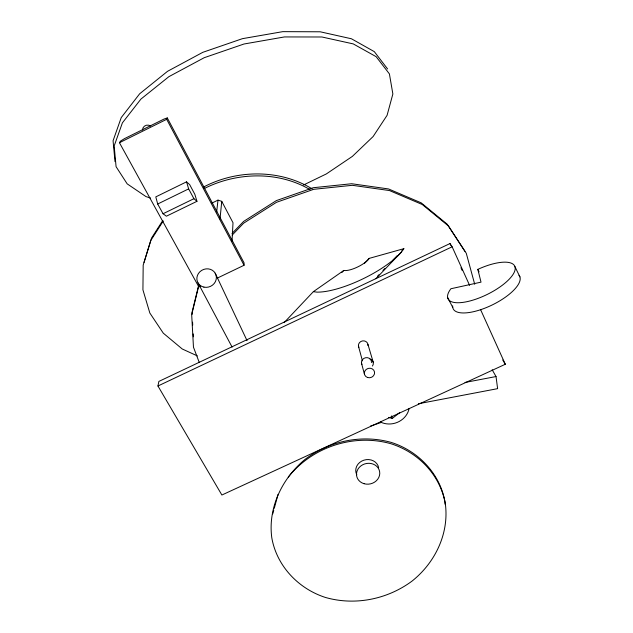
<?xml version="1.0" encoding="UTF-8"?>
<svg xmlns="http://www.w3.org/2000/svg" width="633" height="633" viewBox="0 0 633 633"><rect width="100%" height="100%" fill="white"/><g stroke="black" fill="none" stroke-linecap="round" stroke-linejoin="round"><path stroke-width="0.95" d="M217.475 278.029L244.053 265.267L244.085 262.909L167.294 117.928L163.971 119.075L124.464 138.659L120.412 141.167L119.439 142.718L198.865 286.955L200.637 286.108M232.042 241.276L233.007 222.745L221.756 201.349L217.997 200.123L211.944 203.074M220.007 218.955L221.756 201.349M216.668 211.818L217.997 200.123M480.55 309.561L505.308 364.26L221.882 495.022L157.949 385.995L158.875 381.422L449.992 243.555L452.136 246.791L469.591 285.348M198.469 286.1L192.036 312.393L192.139 314.348M198.849 285.443L191.688 314.72L193.461 347.153L199.237 362.416M272.728 513.901L273.749 510.174M274.255 508.315L278.053 494.341M144.039 262.41L151.564 238.024L162.76 220.537M119.439 142.718L166.677 119.305L167.294 117.928M163.203 221.099L150.765 240.508L143.185 265.077L142.923 289.811L149.831 313.011L163.282 333.156L182.249 348.989L197.393 355.92M375.867 278.734L401.599 251.855L403.87 248.674L369.205 258.375A15.287 4.621 -26.1 0 1 357.4 267.094A15.287 4.621 -26.1 0 1 343.822 270.441L313.367 291.663L284.17 322.577M341.796 272.578L343.822 270.441M364.442 263.383L369.205 258.375M377.577 276.138L378.922 274.73M382.965 270.505L384.991 268.392M393.077 259.941L397.128 255.716M401.844 250.787L403.87 248.674M232.01 233.482L243.65 221.4L276.336 200.614L313.28 187.716L351.663 183.736L388.551 188.951L421.174 202.837L447.207 224.209L464.923 251.333M232.216 235.049L243.626 223.204L276.518 202.291L313.699 189.314L352.328 185.311L389.453 190.549L422.274 204.514L448.465 226.005L466.276 253.279L474.703 284.249M288.268 477.092C312.227 446.93 353.974 433.194 391.083 443.78C418.635 452.571 440.473 475.272 445.379 504.145C449.193 533.73 434.99 562.872 411.988 581.134C387.349 599.38 354.891 605.955 325.299 597.41C298.333 588.666 276.637 565.91 271.771 537.639C267.83 507.816 282.152 478.366 304.892 459.503C329.247 440.987 361.57 434.151 391.154 442.396C418.35 450.949 440.283 473.84 445.039 502.301L445.046 504.208M388.662 417.369L392.238 418.46L399.7 412.605M203.462 187.099C236.679 169.509 279.699 169.003 312.116 188.871M204.19 188.579C236.615 172.113 278.219 170.878 310.028 189.631M186.545 181.837L155.797 196.887L157.688 204.016L163.037 213.748L166.392 216.209L196.958 201.318L194.822 194.284L189.663 184.614L186.545 181.837L188.65 188.879L193.912 198.699L196.958 201.318M157.688 204.016L188.65 188.879M163.037 213.748L193.912 198.699M303.539 184.986L326.335 173.933L352.383 156.383L373.138 136.522L387.087 115.317L392.864 93.969L389.406 73.895L376.129 56.669L353.238 43.899L321.928 36.991L284.454 36.936L243.998 44.009L204.253 57.69L168.884 76.664L140.922 99.088L122.398 122.849L114.169 145.946L116.084 166.701L127.178 183.855L146.001 196.602L150.607 198.074M157.949 385.995L452.136 246.791M370.416 426.12L381.572 422.346M465.002 382.459L496.027 376.548L497.617 388.654L418.358 403.751M313.367 291.663L316.793 292.122A55.664 16.83 -26.1 0 0 401.599 251.855M387.594 68.957L374.301 51.637L351.434 38.771L320.171 31.785L282.785 31.65L242.431 38.668L202.805 52.325L167.547 71.307L139.687 93.755L121.243 117.572L113.07 140.755L115.008 161.605M502.721 359.979L505.308 364.26M492.173 369.751L496.027 376.548M166.677 119.305L244.053 265.267M198.05 282.967L232.097 347.09M447.602 297.431L452.753 307.424M477.836 269.373L481.017 282.144L450.902 288.743A37.133 13.333 -26.2 0 0 472.511 300.256A37.133 13.333 -26.2 0 0 515.104 269.618A37.133 13.333 -26.2 0 0 477.836 269.373L479.062 271.834M514.93 266.628L519.907 276.874M215.18 273.155L247.06 340.641M449.992 243.555L450.807 245.343M460.943 267.735L462.161 270.418M391.471 415.928L392.238 418.46M367.947 344.407L373.304 362.519M358.484 346.275L362.432 360.834M361.522 363.295L364.386 374M192.567 322.165L192.725 325.101M193.207 333.9L193.366 336.835M358.856 347.382A4.827 4.478 -15.4 0 1 362.4 340.934A4.827 4.478 -15.4 0 1 367.995 345.578M370.107 359.046A5.04 4.645 -15.3 0 1 372.449 366.032M361.91 364.45A5.048 4.653 -15.1 0 1 365.621 357.732A5.048 4.653 -15.1 0 1 371.476 362.559M142.48 130.018A5.436 5.206 37.5 0 1 150.63 125.983M519.028 275.308A36.999 13.657 -26.1 0 1 490.361 305.834A36.999 13.657 -26.1 0 1 452.69 305.905M409.124 408.396A19.37 17.55 -15.9 0 1 380.488 422.045M356.806 474.774A11.608 10.318 -12.5 0 1 363.864 460.183A11.608 10.318 -12.5 0 1 378.669 467.716M367.662 377.537A5.175 4.755 -15.1 0 0 374.538 371.998A5.175 4.755 -15.1 0 0 366.183 369.443A5.175 4.755 -15.1 0 0 367.662 377.537M203.905 287.121A9.883 9.139 -24 0 0 216.106 275.355A9.883 9.139 -24 0 0 199.87 271.779A9.883 9.139 -24 0 0 203.905 287.121M364.054 483.699A11.687 10.373 -12.5 0 0 379.61 471.506A11.687 10.373 -12.5 0 0 360.739 466.03A11.687 10.373 -12.5 0 0 364.054 483.699"/></g></svg>
